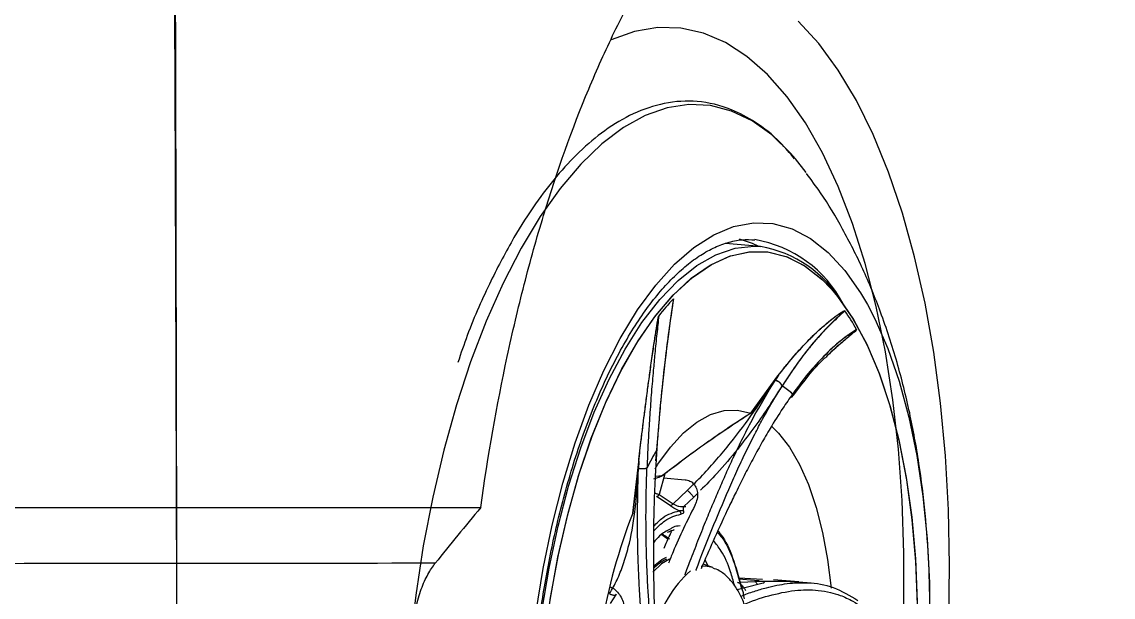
# Model space of a CAD drawing. Header units: inches. Extents: x -1 to 81, y -22 to 129.
# Drawn here: x 6.828 to 10.246, y 23.261 to 25.062 of the extents above; entities that cross this region are included whole.
import ezdxf

# ---------------------------------------------------------------- set-up
doc = ezdxf.new("R2010")
doc.units = ezdxf.units.IN
doc.header["$MEASUREMENT"] = 0
doc.layers.add('1', color=4, linetype='Continuous')

# ---------------------------------------------------------------- blocks, each defined once
blk = doc.blocks.new('2020 HS PILLOW')
at = {"layer": '1', "color": 2}
for points, knots in [([(5.8034, -0.0127), (5.5758, -0.0117), (5.1207, -0.0097), (4.4379, -0.0073), (3.7551, -0.0052), (3.0724, -0.0034), (2.3896, -0.0021), (1.7069, -0.001), (1.0241, -0.0003), (0.3414, 0), (-0.3414, 0), (-1.0241, -0.0003), (-1.7069, -0.001), (-2.3896, -0.0021), (-3.0724, -0.0034), (-3.7551, -0.0052), (-4.4379, -0.0073), (-5.1207, -0.0097), (-5.5758, -0.0117), (-5.8034, -0.0127)], [0, 0, 0, 0, 0.058824, 0.117648, 0.176472, 0.235295, 0.294119, 0.352942, 0.411765, 0.470588, 0.529412, 0.588235, 0.647058, 0.705881, 0.764705, 0.823528, 0.882352, 0.941176, 1, 1, 1, 1]), ([(5.8027, -0.0093), (4.0523, -0.005), (0.1838, 0.0045), (-3.6846, -0.0044), (-5.8027, -0.0093)], [0, 0, 0, 0, 0.452479, 1, 1, 1, 1])]:
    blk.add_open_spline(points, degree=3, knots=knots, dxfattribs=at)
blk = doc.blocks.new('2026 PACE')
at = {"color": 8, "linetype": 'Continuous', "lineweight": 25}
for p, q in [((9.6212, 24.3595), (9.6413, 24.3586)), ((9.4438, 23.5852), (9.4326, 23.5737)), ((9.5799, 23.3079), (9.6235, 23.3101))]:
    blk.add_line(p, q, dxfattribs=at)
at = {"color": 8, "linetype": 'Continuous', "lineweight": 25, "flags": 128}
for points in [[(9.7509, 24.6333), (9.7359, 24.6504), (9.6768, 24.7076), (9.6149, 24.7517), (9.5507, 24.7825), (9.4847, 24.7996), (9.4173, 24.8029), (9.349, 24.7925), (9.2805, 24.7684), (9.2122, 24.7307), (9.1446, 24.6798), (9.0783, 24.6161), (9.0137, 24.54), (8.9514, 24.4522), (8.8918, 24.3532), (8.8353, 24.2438), (8.7825, 24.125), (8.7337, 23.9975), (8.6892, 23.8624), (8.6495, 23.7206), (8.6148, 23.5733), (8.5854, 23.4216), (8.5615, 23.2666), (8.5432, 23.1095)], [(8.9209, 23.0673), (8.9378, 23.2097), (8.9604, 23.3499), (8.9887, 23.4864), (9.0222, 23.6179), (9.0607, 23.7433), (9.1037, 23.8612), (9.151, 23.9706), (9.202, 24.0704), (9.2563, 24.1596), (9.3132, 24.2373), (9.3724, 24.3029), (9.4331, 24.3557), (9.4948, 24.3951), (9.557, 24.4209), (9.619, 24.4327), (9.6802, 24.4304), (9.7401, 24.4141), (9.798, 24.3839), (9.8534, 24.3401), (9.9057, 24.2832), (9.9546, 24.2136), (9.9762, 24.1766)], [(8.9566, 23.2172), (8.9793, 23.3518), (9.0073, 23.4827), (9.0405, 23.6085), (9.0785, 23.728), (9.1209, 23.84), (9.1673, 23.9434), (9.2172, 24.0371), (9.2702, 24.1203), (9.3257, 24.1921), (9.3832, 24.2518), (9.4421, 24.2988), (9.5017, 24.3326), (9.5617, 24.3529), (9.6212, 24.3595)], [(8.9566, 23.2172), (8.9793, 23.3518), (9.0073, 23.4827), (9.0405, 23.6085), (9.0785, 23.728), (9.1209, 23.84), (9.1673, 23.9434), (9.2172, 24.0371), (9.2702, 24.1203), (9.3257, 24.1921), (9.3832, 24.2518), (9.4421, 24.2988), (9.5017, 24.3326), (9.5617, 24.3529), (9.6212, 24.3595)], [(8.9513, 22.9754), (8.9641, 23.1141), (8.9827, 23.2513), (9.0071, 23.3856), (9.0369, 23.5157), (9.0718, 23.6402), (9.1115, 23.7579), (9.1556, 23.8675), (9.2036, 23.968), (9.2551, 24.0582), (9.3094, 24.1373), (9.3661, 24.2044), (9.4246, 24.2589), (9.4842, 24.3002), (9.5444, 24.3279), (9.6045, 24.3417), (9.6639, 24.3414), (9.722, 24.3271), (9.7783, 24.2988), (9.832, 24.257), (9.8634, 24.2249)], [(8.9519, 22.9834), (8.965, 23.122), (8.984, 23.2591), (9.0087, 23.3932), (9.0388, 23.5231), (9.074, 23.6472), (9.114, 23.7645), (9.1583, 23.8736), (9.2065, 23.9735), (9.2581, 24.0631), (9.3126, 24.1415), (9.3695, 24.2079), (9.428, 24.2617), (9.4877, 24.3022), (9.5478, 24.3291), (9.6079, 24.342), (9.6673, 24.3409), (9.7253, 24.3258), (9.7814, 24.2968), (9.8351, 24.2542), (9.8664, 24.2216)], [(9.4018, 23.5446), (9.4047, 23.5448), (9.4076, 23.5449)], [(9.306, 23.3578), (9.3324, 23.3787), (9.347, 23.3863)], [(9.4919, 23.3531), (9.4682, 23.3574), (9.4559, 23.3564)], [(9.4673, 23.3777), (9.4677, 23.3769), (9.4763, 23.3588)]]:
    blk.add_lwpolyline(points, dxfattribs=at)
at = {"color": 8, "linetype": 'Continuous', "lineweight": 25}
for centre, radius, start, end in [((9.56, 24.0015), 0.3837, 27.6194, 80.379), ((9.4075, 23.253), 0.1402, 115.6847, 136.2578), ((9.6486, 23.0815), 0.3455, 130.8487, 167.5894)]:
    blk.add_arc(centre, radius, start, end, dxfattribs=at)
for points, knots in [([(9.405, 23.3305), (9.4104, 23.3451), (9.4238, 23.3807), (9.4452, 23.4361), (9.4683, 23.4939), (9.4904, 23.5478), (9.5119, 23.5983), (9.5337, 23.648), (9.5689, 23.7247), (9.6194, 23.8274), (9.6642, 23.9013), (9.6871, 23.9392)], [0, 0, 0, 0, 0.064358, 0.156965, 0.246537, 0.324585, 0.402627, 0.480787, 0.559216, 0.774447, 1, 1, 1, 1]), ([(9.4391, 23.3437), (9.4394, 23.3445), (9.4552, 23.388), (9.4895, 23.4736), (9.5322, 23.5766), (9.5675, 23.6558), (9.5947, 23.7138), (9.6216, 23.7681), (9.6512, 23.8241), (9.6798, 23.8747), (9.7004, 23.9076), (9.7091, 23.9216)], [0, 0, 0, 0, 0.003314, 0.200411, 0.402599, 0.4979, 0.596094, 0.701347, 0.788214, 0.910109, 1, 1, 1, 1]), ([(9.7089, 23.9216), (9.6945, 23.8991), (9.6668, 23.8559), (9.6194, 23.7884), (9.5664, 23.7191), (9.5122, 23.6537), (9.4709, 23.6125), (9.4536, 23.5952)], [0, 0, 0, 0, 0.21943, 0.422437, 0.610407, 0.836396, 1, 1, 1, 1]), ([(9.2806, 23.0605), (9.2795, 23.0708), (9.2769, 23.0958), (9.273, 23.1373), (9.2692, 23.183), (9.2659, 23.2281), (9.263, 23.2727), (9.2606, 23.3191), (9.2575, 23.3951), (9.255, 23.5075), (9.2578, 23.6104), (9.2592, 23.663)], [0, 0, 0, 0, 0.064358, 0.156965, 0.246537, 0.324585, 0.402627, 0.480787, 0.559216, 0.774447, 1, 1, 1, 1]), ([(9.3061, 23.0773), (9.3056, 23.0815), (9.3016, 23.114), (9.2958, 23.1847), (9.2896, 23.2718), (9.286, 23.3471), (9.284, 23.4061), (9.2829, 23.4657), (9.2827, 23.5321), (9.2835, 23.5971), (9.2851, 23.6444), (9.2858, 23.6644)], [0, 0, 0, 0, 0.028481, 0.220014, 0.417808, 0.510683, 0.606377, 0.70895, 0.793606, 0.912397, 1, 1, 1, 1]), ([(9.3063, 23.4668), (9.3181, 23.479), (9.346, 23.5077), (9.375, 23.5158), (9.3916, 23.5204)], [0, 0, 0, 0, 0.42566, 1, 1, 1, 1]), ([(9.3065, 23.4825), (9.3162, 23.4923), (9.3424, 23.519), (9.3697, 23.5263), (9.3869, 23.5309)], [0, 0, 0, 0, 0.370136, 1, 1, 1, 1]), ([(9.3897, 23.4837), (9.3822, 23.4833), (9.3716, 23.4827), (9.3611, 23.4753), (9.358, 23.4732)], [0, 0, 0, 0, 0.708063, 1, 1, 1, 1]), ([(9.5058, 23.4637), (9.511, 23.458), (9.5305, 23.437), (9.5576, 23.3786), (9.5738, 23.3179), (9.5819, 23.288)], [0, 0, 0, 0, 0.155513, 0.582756, 1, 1, 1, 1]), ([(9.5596, 23.2978), (9.5559, 23.3122), (9.5452, 23.3539), (9.5227, 23.4023), (9.5022, 23.4273), (9.4939, 23.4375)], [0, 0, 0, 0, 0.2382054, 0.6915725, 1, 1, 1, 1]), ([(9.6235, 23.3101), (9.6428, 23.3106), (9.6817, 23.3115), (9.7275, 23.3108), (9.7526, 23.3084), (9.7611, 23.3076)], [0, 0, 0, 0, 0.396518, 0.796518, 1, 1, 1, 1]), ([(9.58, 23.2636), (9.5802, 23.2637), (9.5941, 23.2696), (9.6208, 23.2789), (9.6582, 23.2902), (9.6928, 23.2982), (9.7252, 23.3033), (9.7498, 23.3058), (9.7633, 23.3056), (9.7664, 23.3056)], [0, 0, 0, 0, 0.004098, 0.213481, 0.416, 0.592466, 0.768917, 0.945635, 1, 1, 1, 1]), ([(9.5845, 23.2352), (9.585, 23.2354), (9.6131, 23.2491), (9.6689, 23.2666), (9.7352, 23.2811), (9.7862, 23.2841), (9.8235, 23.2825), (9.8584, 23.2766), (9.8948, 23.2656), (9.9279, 23.2507), (9.9498, 23.2361), (9.9591, 23.2299)], [0, 0, 0, 0, 0.003133, 0.199663, 0.402618, 0.497917, 0.596107, 0.701356, 0.788221, 0.910112, 1, 1, 1, 1]), ([(9.6235, 23.3101), (9.6241, 23.3099), (9.6255, 23.3094), (9.6274, 23.3074), (9.6292, 23.3046), (9.6301, 23.3019), (9.6306, 23.3006)], [0, 0, 0, 0, 0.226598, 0.472125, 0.732119, 1, 1, 1, 1]), ([(9.1689, 23.2714), (9.1701, 23.2707), (9.1725, 23.2692), (9.1766, 23.2678), (9.181, 23.267), (9.1851, 23.2672), (9.1883, 23.268), (9.1898, 23.269), (9.1902, 23.2694)], [0, 0, 0, 0, 0.161272, 0.336017, 0.521058, 0.711712, 0.902366, 1, 1, 1, 1])]:
    blk.add_open_spline(points, degree=3, knots=knots, dxfattribs=at)
at = {"layer": '1', "color": 4, "linetype": 'Continuous', "lineweight": 25}
for p, q in [((9.7846, 24.5905), (9.7509, 24.6333)), ((9.6413, 24.3586), (9.5316, 24.3679)), ((9.6413, 24.3586), (9.5316, 24.3679)), ((9.6974, 23.9551), (9.611, 23.8362)), ((9.611, 23.8362), (9.6961, 23.9533)), ((9.6961, 23.9533), (9.6869, 23.9392)), ((9.6974, 23.9551), (9.6871, 23.9392)), ((9.3162, 23.7218), (9.3127, 23.6879)), ((9.2602, 23.6869), (9.2414, 23.5239)), ((9.2602, 23.6869), (9.2592, 23.663)), ((9.2414, 23.5239), (9.2599, 23.6841)), ((9.2599, 23.6841), (9.259, 23.6631)), ((9.322, 23.6352), (9.3068, 23.6304)), ((9.3345, 23.6408), (9.3114, 23.6383)), ((9.3416, 23.6464), (9.3241, 23.5819)), ((9.3381, 23.6345), (9.405, 23.6284)), ((9.3678, 23.5528), (9.4126, 23.5955)), ((9.3583, 23.5473), (9.3158, 23.5759)), ((9.3241, 23.5819), (9.3678, 23.5528)), ((9.4018, 23.5446), (9.4326, 23.5737)), ((9.4002, 23.5308), (9.3869, 23.5309)), ((9.3916, 23.5204), (9.4016, 23.5243)), ((9.3296, 23.4587), (9.3519, 23.442)), ((9.4919, 23.3531), (9.4616, 23.3641)), ((9.6481, 23.3156), (9.5731, 23.3197)), ((9.5735, 23.3184), (9.6224, 23.3142)), ((9.6224, 23.3142), (9.6371, 23.3126)), ((9.7612, 23.3081), (9.6817, 23.3148)), ((9.6369, 23.3017), (9.5682, 23.284)), ((9.5878, 23.2739), (9.5807, 23.2941)), ((9.7996, 23.3048), (9.7619, 23.308)), ((9.1719, 23.2405), (9.1905, 23.2695))]:
    blk.add_line(p, q, dxfattribs=at)
at = {"layer": '1', "color": 3, "linetype": 'Continuous', "lineweight": 25, "flags": 128}
for points in [[(10.2311, 23.1861), (10.2338, 23.3612), (10.2304, 23.5341), (10.2209, 23.7035), (10.2054, 23.8684), (10.184, 24.0279), (10.1569, 24.1808), (10.1241, 24.3262), (10.086, 24.4631), (10.0426, 24.5909), (9.9944, 24.7085), (9.9417, 24.8153), (9.8847, 24.9105), (9.8238, 24.9937), (9.7594, 25.0643)], [(10.0903, 23.2319), (10.0908, 23.3988), (10.0852, 23.563), (10.0736, 23.7234), (10.056, 23.8788), (10.0327, 24.0282), (10.0037, 24.1706), (9.9692, 24.3051), (9.9295, 24.4306), (9.8849, 24.5463), (9.8356, 24.6515), (9.782, 24.7454), (9.7245, 24.8274), (9.6634, 24.897), (9.5991, 24.9535), (9.5322, 24.9968), (9.4631, 25.0264), (9.3922, 25.0421), (9.32, 25.0439), (9.247, 25.0318), (9.1737, 25.0058), (9.1723, 25.0051)]]:
    blk.add_lwpolyline(points, dxfattribs=at)
at = {"layer": '1', "color": 4, "linetype": 'Continuous', "lineweight": 25, "flags": 128}
for points in [[(9.6345, 24.3592), (9.6167, 24.3673), (9.5754, 24.3809)], [(9.8664, 24.2216), (9.8856, 24.1984), (9.9326, 24.1301), (9.9756, 24.0499), (10.014, 23.9586), (10.0476, 23.8572), (10.0759, 23.7468), (10.0988, 23.6284), (10.1158, 23.5032), (10.127, 23.3726), (10.132, 23.238)], [(9.8634, 24.2249), (9.8828, 24.202), (9.93, 24.1344), (9.9732, 24.0548), (10.0119, 23.9642), (10.0458, 23.8633), (10.0744, 23.7534), (10.0976, 23.6354), (10.115, 23.5106), (10.1265, 23.3803), (10.1319, 23.2458), (10.1313, 23.1085), (10.1245, 22.9698)], [(9.9762, 24.1766), (9.9994, 24.1321), (10.0398, 24.0394), (10.0753, 23.9364), (10.1057, 23.8242), (10.1306, 23.7038), (10.1499, 23.5763), (10.1632, 23.443), (10.1705, 23.3051), (10.1717, 23.1641), (10.1669, 23.0212), (10.1559, 22.8779), (10.1391, 22.7355), (10.1164, 22.5953), (10.0882, 22.4588), (10.0547, 22.3272), (10.0162, 22.2019), (9.9731, 22.0839), (9.9258, 21.9746), (9.8748, 21.8748), (9.8206, 21.7856), (9.7752, 21.7225)], [(9.3112, 23.6621), (9.3204, 23.6766), (9.3594, 23.7306), (9.4002, 23.7749), (9.4421, 23.8089), (9.4847, 23.8323), (9.5274, 23.8448), (9.5697, 23.8461), (9.611, 23.8362)], [(9.3112, 23.6621), (9.3204, 23.6766), (9.3594, 23.7306), (9.4002, 23.7749), (9.4421, 23.8089), (9.4847, 23.8323), (9.5274, 23.8448), (9.5697, 23.8461), (9.611, 23.8362)], [(9.675, 23.7965), (9.6974, 23.7744), (9.732, 23.73), (9.7635, 23.6759), (9.7916, 23.6129), (9.8158, 23.5417), (9.8359, 23.4633), (9.8516, 23.3786), (9.8627, 23.2888)], [(9.675, 23.7965), (9.6974, 23.7744), (9.732, 23.73), (9.7635, 23.6759), (9.7916, 23.6129), (9.8158, 23.5417), (9.8359, 23.4633), (9.8516, 23.3786), (9.8627, 23.2888)], [(9.3563, 23.3796), (9.331, 23.3646), (9.3043, 23.3393)]]:
    blk.add_lwpolyline(points, dxfattribs=at)
at = {"layer": '1', "color": 4, "linetype": 'Continuous', "lineweight": 25}
for centre, radius, start, end in [((9.5757, 23.988), 0.3764, 30.7895, 79.9626), ((9.9362, 23.6577), 0.7813, 136.6003, 141.7162), ((9.9362, 23.6577), 0.7813, 136.6008, 141.7161), ((9.2851, 23.7294), 0.7538, 29.3353, 34.5741), ((9.2851, 23.7294), 0.7538, 29.3355, 34.5747), ((9.563, 23.6969), 0.2679, 48.1501, 56.9955), ((9.5632, 23.6969), 0.2679, 48.1508, 56.9964), ((10.2194, 23.2036), 1.0411, 150.1508, 153.7281), ((10.9783, 22.8501), 1.863, 158.796, 181.4756), ((8.752, 23.11), 0.8517, 9.8311, 11.0996)]:
    blk.add_arc(centre, radius, start, end, dxfattribs=at)
at = {"layer": '1', "color": 3, "linetype": 'Continuous', "lineweight": 25}
for points, knots in [([(8.7652, 23.541), (8.7877, 23.7034), (8.8154, 23.8609), (8.8646, 24.09), (8.8823, 24.1651), (8.9109, 24.2761), (8.9207, 24.3128), (8.941, 24.3851), (8.9515, 24.4207), (9.0049, 24.5961), (9.052, 24.7277), (9.129, 24.9126), (9.1558, 24.9721), (9.1975, 25.0581), (9.2118, 25.0863), (9.2407, 25.1412), (9.2553, 25.1679), (9.3293, 25.2979), (9.3913, 25.3903), (9.4884, 25.5118), (9.5215, 25.5494), (9.589, 25.6188), (9.6236, 25.6506), (9.7274, 25.7353), (9.7974, 25.7781), (9.903, 25.8221), (9.9384, 25.8334), (9.9915, 25.8451), (10.0093, 25.8481), (10.0448, 25.8524), (10.0626, 25.8536), (10.1507, 25.8553), (10.2194, 25.8424), (10.3196, 25.802), (10.3525, 25.785), (10.4012, 25.7541), (10.4173, 25.7429), (10.4492, 25.7187), (10.4651, 25.7056), (10.5428, 25.6365), (10.6011, 25.5683), (10.6832, 25.4472), (10.7096, 25.4036), (10.748, 25.3336), (10.7606, 25.3094), (10.7852, 25.2595), (10.7973, 25.2339), (10.856, 25.1026), (10.898, 24.9877), (10.9542, 24.8011), (10.9718, 24.7365), (10.9964, 24.6359), (11.0043, 24.6017), (11.0194, 24.5322), (11.0267, 24.4971), (11.0612, 24.3196), (11.0833, 24.1718), (11.1087, 23.9414), (11.1158, 23.8632), (11.1244, 23.7437), (11.127, 23.7034), (11.1314, 23.6223), (11.1333, 23.5817), (11.1349, 23.5409)], [0, 0, 0, 0, 0.0625, 0.0625, 0.09375, 0.09375, 0.109375, 0.109375, 0.125, 0.125, 0.1875, 0.1875, 0.21875, 0.21875, 0.234375, 0.234375, 0.25, 0.25, 0.3125, 0.3125, 0.34375, 0.34375, 0.375, 0.375, 0.4375, 0.4375, 0.46875, 0.46875, 0.484375, 0.484375, 0.5, 0.5, 0.5625, 0.5625, 0.59375, 0.59375, 0.609375, 0.609375, 0.625, 0.625, 0.6875, 0.6875, 0.71875, 0.71875, 0.734375, 0.734375, 0.75, 0.75, 0.8125, 0.8125, 0.84375, 0.84375, 0.859375, 0.859375, 0.875, 0.875, 0.9375, 0.9375, 0.96875, 0.96875, 0.984375, 0.984375, 1, 1, 1, 1]), ([(6.7469, 23.541), (6.7612, 23.541), (6.7896, 23.541), (6.8323, 23.541), (6.8749, 23.541), (6.9177, 23.541), (6.9605, 23.541), (7.0034, 23.541), (7.0465, 23.541), (7.0897, 23.5409), (7.1332, 23.5409), (7.1769, 23.5409), (7.2209, 23.5409), (7.2652, 23.5409), (7.3099, 23.5409), (7.3549, 23.5409), (7.4004, 23.5409), (7.4463, 23.5409), (7.4926, 23.5409), (7.5395, 23.5409), (7.5869, 23.5409), (7.6348, 23.5409), (7.6834, 23.5409), (7.7326, 23.541), (7.7825, 23.541), (7.833, 23.541), (7.8843, 23.541), (7.9364, 23.541), (7.9893, 23.541), (8.043, 23.541), (8.0976, 23.541), (8.1531, 23.541), (8.2095, 23.541), (8.2669, 23.541), (8.3253, 23.541), (8.3847, 23.541), (8.4452, 23.541), (8.5068, 23.541), (8.5696, 23.541), (8.6335, 23.541), (8.6986, 23.541), (8.743, 23.541), (8.7652, 23.541)], [0, 0, 0, 0, 0.025001, 0.050002, 0.075003, 0.100004, 0.125005, 0.150006, 0.175006, 0.200006, 0.225006, 0.250006, 0.275006, 0.300005, 0.325004, 0.350003, 0.375002, 0.400001, 0.425, 0.449999, 0.474999, 0.499999, 0.524999, 0.549999, 0.574998, 0.599998, 0.624998, 0.649998, 0.674998, 0.699998, 0.724999, 0.749998, 0.774998, 0.799998, 0.824998, 0.849998, 0.874999, 0.9, 0.925, 0.95, 0.975, 1, 1, 1, 1]), ([(8.6227, 23.3667), (8.3757, 23.3664), (8.155, 23.3661), (7.8525, 23.3659), (7.7563, 23.3659), (7.5719, 23.3657), (7.4836, 23.3656), (7.2276, 23.3654), (7.069, 23.3653), (6.8389, 23.3652), (6.7635, 23.3652), (6.6515, 23.3653), (6.6143, 23.3654), (6.5586, 23.3656), (6.5401, 23.3656), (6.503, 23.3657), (6.4845, 23.3658), (6.466, 23.3659)], [0, 0, 0, 0, 0.25, 0.25, 0.375, 0.375, 0.5, 0.5, 0.75, 0.75, 0.875, 0.875, 0.9375, 0.9375, 0.96875, 0.96875, 1, 1, 1, 1]), ([(8.5554, 23.1666), (8.556, 23.1771), (8.5569, 23.1875), (8.5595, 23.2083), (8.5612, 23.2187), (8.5653, 23.2391), (8.5677, 23.249), (8.573, 23.2679), (8.576, 23.2772), (8.5854, 23.3032), (8.5923, 23.3184), (8.6072, 23.3455), (8.6149, 23.3569), (8.6227, 23.3667)], [0, 0, 0, 0, 0.125, 0.125, 0.25, 0.25, 0.375, 0.375, 0.5, 0.5, 0.75, 0.75, 1, 1, 1, 1])]:
    blk.add_open_spline(points, degree=3, knots=knots, dxfattribs=at)
at = {"layer": '1', "color": 4, "linetype": 'Continuous', "lineweight": 25}
for points, knots in [([(9.7484, 24.6325), (9.7336, 24.6504), (9.6948, 24.6972), (9.6279, 24.748), (9.5415, 24.7944), (9.4462, 24.8172), (9.3426, 24.8111), (9.2448, 24.7784), (9.1556, 24.7255), (9.0753, 24.6582), (9.003, 24.5807), (8.9347, 24.4914), (8.8656, 24.3836), (8.7936, 24.2467), (8.7342, 24.1156), (8.7032, 24.0238), (8.6936, 23.9952)], [0, 0, 0, 0, 0.045926, 0.120219, 0.188497, 0.282524, 0.370828, 0.453405, 0.529954, 0.600422, 0.666195, 0.728495, 0.796578, 0.873964, 0.96065, 1, 1, 1, 1]), ([(10.1615, 22.951), (10.1641, 22.985), (10.1707, 23.0712), (10.1732, 23.21), (10.1698, 23.367), (10.1584, 23.5241), (10.1388, 23.6816), (10.1098, 23.8396), (10.0704, 23.9978), (10.0213, 24.148), (9.9642, 24.2869), (9.901, 24.4114), (9.842, 24.5112), (9.8004, 24.567), (9.7857, 24.5868)], [0, 0, 0, 0, 0.05677, 0.143942, 0.23183, 0.321007, 0.412093, 0.505722, 0.602394, 0.702084, 0.790114, 0.874584, 0.955473, 1, 1, 1, 1]), ([(8.931, 23.0242), (8.9354, 23.0699), (8.9415, 23.134), (8.9542, 23.2273), (8.9665, 23.3056), (8.9836, 23.3971), (9.0041, 23.4906), (9.0281, 23.5852), (9.0554, 23.6788), (9.0859, 23.7699), (9.1193, 23.8572), (9.1551, 23.9396), (9.1932, 24.0164), (9.2332, 24.0868), (9.2747, 24.1503), (9.3173, 24.2065), (9.3606, 24.2551), (9.4046, 24.296), (9.4488, 24.3291), (9.4932, 24.3544), (9.5382, 24.3717), (9.5821, 24.3811), (9.6106, 24.3798), (9.6242, 24.3792)], [0, 0, 0, 0, 0.061701, 0.086335, 0.127137, 0.169212, 0.214047, 0.260485, 0.308044, 0.356338, 0.405087, 0.454084, 0.503172, 0.552236, 0.6012, 0.650033, 0.698761, 0.747495, 0.796446, 0.846035, 0.896992, 0.950505, 1, 1, 1, 1]), ([(9.3686, 24.1945), (9.362, 24.1492), (9.3495, 24.063), (9.3348, 23.9371), (9.3238, 23.8243), (9.3186, 23.7545), (9.3162, 23.7218)], [0, 0, 0, 0, 0.292679, 0.556946, 0.792739, 1, 1, 1, 1]), ([(9.3686, 24.1945), (9.3642, 24.1649), (9.3555, 24.1053), (9.3445, 24.0192), (9.3351, 23.9373), (9.3277, 23.8625), (9.3213, 23.7904), (9.318, 23.7445), (9.3164, 23.7218)], [0, 0, 0, 0, 0.1922088, 0.3856323, 0.5467185, 0.7087006, 0.8554653, 1, 1, 1, 1]), ([(9.2599, 23.6841), (9.2612, 23.6955), (9.2639, 23.7194), (9.2684, 23.7574), (9.2735, 23.7989), (9.2792, 23.8441), (9.2855, 23.8931), (9.2926, 23.9457), (9.3001, 23.9988), (9.3071, 24.0475), (9.3136, 24.09), (9.3182, 24.119), (9.3213, 24.1356), (9.3223, 24.14), (9.3227, 24.1412), (9.3229, 24.1416), (9.3229, 24.1417), (9.323, 24.1418)], [0, 0, 0, 0, 0.0760911, 0.1592168, 0.2495993, 0.3474712, 0.4530738, 0.5666535, 0.6884586, 0.7982682, 0.8847942, 0.9679627, 0.9902739, 0.9966571, 0.9986866, 0.9994266, 1, 1, 1, 1]), ([(9.2602, 23.6869), (9.2627, 23.7086), (9.2682, 23.7566), (9.277, 23.8277), (9.2853, 23.8917), (9.2926, 23.9455), (9.2997, 23.9965), (9.3069, 24.0462), (9.3138, 24.0914), (9.3184, 24.1203), (9.3214, 24.136), (9.3223, 24.1401), (9.3227, 24.1412), (9.3229, 24.1416), (9.3229, 24.1417), (9.323, 24.1418)], [0, 0, 0, 0, 0.145205, 0.32012, 0.464874, 0.56292, 0.670696, 0.798522, 0.889305, 0.969994, 0.990799, 0.996799, 0.998729, 0.999441, 1, 1, 1, 1]), ([(9.323, 24.1418), (9.3209, 24.123), (9.3165, 24.0834), (9.3108, 24.0264), (9.3051, 23.9654), (9.2996, 23.901), (9.295, 23.8381), (9.2912, 23.778), (9.2882, 23.7227), (9.2866, 23.6836), (9.2858, 23.6644)], [0, 0, 0, 0, 0.118993, 0.250178, 0.358069, 0.500219, 0.652127, 0.750148, 0.877347, 1, 1, 1, 1]), ([(9.6961, 23.9533), (9.7119, 23.9733), (9.7403, 24.0091), (9.7776, 24.0501), (9.8062, 24.0792), (9.8299, 24.1014), (9.85, 24.1189), (9.8673, 24.1328), (9.8808, 24.1429), (9.8918, 24.1505), (9.8993, 24.1552), (9.904, 24.1572), (9.9052, 24.1574), (9.9056, 24.1573), (9.9058, 24.1572), (9.9058, 24.1572)], [0, 0, 0, 0, 0.211877, 0.377914, 0.513645, 0.615978, 0.719861, 0.809086, 0.876018, 0.925828, 0.979614, 0.993526, 0.997654, 0.999036, 1, 1, 1, 1]), ([(9.6974, 23.9551), (9.7043, 23.9639), (9.719, 23.9828), (9.7399, 24.0078), (9.7589, 24.0295), (9.7762, 24.0484), (9.7992, 24.0725), (9.8264, 24.0987), (9.8528, 24.1214), (9.8715, 24.1361), (9.8861, 24.1467), (9.8964, 24.1536), (9.9032, 24.157), (9.905, 24.1574), (9.9055, 24.1574), (9.9057, 24.1573), (9.9058, 24.1572), (9.9058, 24.1572)], [0, 0, 0, 0, 0.092691, 0.196519, 0.283182, 0.353627, 0.437177, 0.608372, 0.745379, 0.828585, 0.891261, 0.970341, 0.990895, 0.996828, 0.998739, 0.999445, 1, 1, 1, 1]), ([(9.9058, 24.1572), (9.8741, 24.1277), (9.8265, 24.0834), (9.7596, 23.998), (9.7258, 23.947), (9.7089, 23.9216)], [0, 0, 0, 0, 0.499974, 0.750046, 1, 1, 1, 1]), ([(9.9058, 24.1572), (9.8984, 24.1508), (9.8828, 24.1373), (9.86, 24.1153), (9.8354, 24.0896), (9.809, 24.0597), (9.783, 24.0274), (9.7577, 23.9936), (9.7343, 23.9604), (9.7174, 23.9343), (9.7091, 23.9216)], [0, 0, 0, 0, 0.1189919, 0.2501774, 0.3581065, 0.5002172, 0.6520315, 0.7501454, 0.8772646, 1, 1, 1, 1]), ([(9.9423, 24.0987), (9.9237, 24.0861), (9.8885, 24.0622), (9.8354, 24.0118), (9.7871, 23.9573), (9.7562, 23.9159), (9.7417, 23.8965)], [0, 0, 0, 0, 0.29268, 0.556946, 0.792739, 1, 1, 1, 1]), ([(9.9423, 24.0987), (9.93, 24.0906), (9.9054, 24.0744), (9.8692, 24.0437), (9.8345, 24.0099), (9.8026, 23.9746), (9.7718, 23.937), (9.7518, 23.9098), (9.7419, 23.8964)], [0, 0, 0, 0, 0.195459, 0.390276, 0.552712, 0.713557, 0.858443, 1, 1, 1, 1]), ([(9.9423, 24.0987), (9.9423, 24.0987), (9.9423, 24.0986), (9.9423, 24.0985), (9.9424, 24.0984), (9.9423, 24.0983), (9.9423, 24.098), (9.9422, 24.0977), (9.9415, 24.0964), (9.9377, 24.0925), (9.9231, 24.0801), (9.8944, 24.0563), (9.8676, 24.0339), (9.8504, 24.0164), (9.8491, 24.015)], [0, 0, 0, 0, 0.000812, 0.001507, 0.001846, 0.002197, 0.002987, 0.005142, 0.008274, 0.03166, 0.135508, 0.509333, 0.96123, 1, 1, 1, 1]), ([(9.9289, 24.0851), (9.9281, 24.0845), (9.9253, 24.0821), (9.9201, 24.0778), (9.9128, 24.0718), (9.9045, 24.0649), (9.8943, 24.0562), (9.8822, 24.0457), (9.8681, 24.033), (9.8566, 24.0226), (9.8496, 24.0158), (9.8478, 24.014)], [0, 0, 0, 0, 0.029348, 0.110736, 0.204054, 0.309154, 0.425863, 0.587064, 0.75792, 0.938164, 1, 1, 1, 1]), ([(9.739, 23.8857), (9.7562, 23.9084), (9.7907, 23.9536), (9.8282, 23.9977), (9.847, 24.0123), (9.8499, 24.0145)], [0, 0, 0, 0, 0.45906, 0.917688, 1, 1, 1, 1]), ([(9.4126, 23.5955), (9.4285, 23.6111), (9.4606, 23.6425), (9.5055, 23.6924), (9.5606, 23.7585), (9.6246, 23.8444), (9.6655, 23.9066), (9.6869, 23.9392)], [0, 0, 0, 0, 0.140662, 0.282559, 0.426893, 0.699297, 1, 1, 1, 1]), ([(9.7089, 23.9216), (9.7086, 23.9225), (9.708, 23.9245), (9.7061, 23.9275), (9.7036, 23.9305), (9.7005, 23.9333), (9.6971, 23.9356), (9.6925, 23.938), (9.6891, 23.9387), (9.6869, 23.9392)], [0, 0, 0, 0, 0.121409, 0.249103, 0.380728, 0.513445, 0.644273, 0.770475, 1, 1, 1, 1]), ([(9.7091, 23.9216), (9.7084, 23.9234), (9.7073, 23.9263), (9.7042, 23.9301), (9.7012, 23.9329), (9.6978, 23.9353), (9.693, 23.9378), (9.6894, 23.9386), (9.6871, 23.9392)], [0, 0, 0, 0, 0.234643, 0.36249, 0.494052, 0.626491, 0.756856, 1, 1, 1, 1]), ([(9.7419, 23.8964), (9.7318, 23.882), (9.7082, 23.8484), (9.6753, 23.7958), (9.6439, 23.7416), (9.6168, 23.6919), (9.5905, 23.6416), (9.5659, 23.5922), (9.5349, 23.5278), (9.4999, 23.4516), (9.4707, 23.3859), (9.4569, 23.3532), (9.4554, 23.3495)], [0, 0, 0, 0, 0.101203, 0.234602, 0.330986, 0.42127, 0.513971, 0.603649, 0.680425, 0.843775, 0.982371, 1, 1, 1, 1]), ([(9.611, 23.8362), (9.5641, 23.8056), (9.4699, 23.7441), (9.3797, 23.6753), (9.3345, 23.6408)], [0, 0, 0, 0, 0.497956, 1, 1, 1, 1]), ([(9.611, 23.8362), (9.5852, 23.8196), (9.5383, 23.7894), (9.4687, 23.741), (9.4045, 23.6945), (9.3617, 23.6617), (9.3416, 23.6464)], [0, 0, 0, 0, 0.2801711, 0.5109312, 0.7707967, 1, 1, 1, 1]), ([(9.3164, 23.7218), (9.3149, 23.699), (9.3115, 23.6463), (9.3085, 23.5735), (9.3067, 23.5049), (9.3059, 23.4465), (9.3058, 23.3911), (9.3062, 23.34), (9.3073, 23.2771), (9.3093, 23.2081), (9.3115, 23.1488), (9.313, 23.1196), (9.3134, 23.1132)], [0, 0, 0, 0, 0.099013, 0.229525, 0.323824, 0.412154, 0.502849, 0.590586, 0.665701, 0.824465, 0.961113, 1, 1, 1, 1]), ([(9.1689, 23.2714), (9.1769, 23.2855), (9.193, 23.314), (9.2122, 23.3628), (9.2328, 23.4318), (9.2509, 23.5301), (9.2562, 23.6173), (9.259, 23.6631)], [0, 0, 0, 0, 0.140662, 0.282559, 0.426893, 0.699296, 1, 1, 1, 1]), ([(9.2858, 23.6644), (9.2846, 23.664), (9.2827, 23.6632), (9.2786, 23.6626), (9.2749, 23.6623), (9.2708, 23.6622), (9.2654, 23.6623), (9.2617, 23.6627), (9.2592, 23.663)], [0, 0, 0, 0, 0.234643, 0.36249, 0.494052, 0.626491, 0.756856, 1, 1, 1, 1]), ([(9.3416, 23.6464), (9.3396, 23.6449), (9.3357, 23.642), (9.33, 23.6385), (9.3259, 23.6364), (9.3233, 23.6354), (9.3224, 23.6352), (9.322, 23.6352)], [0, 0, 0, 0, 0.275498, 0.543231, 0.790357, 0.90126, 1, 1, 1, 1]), ([(9.405, 23.6284), (9.4103, 23.6273), (9.421, 23.6252), (9.4333, 23.6153), (9.4418, 23.6012), (9.4451, 23.5829), (9.443, 23.5641), (9.4378, 23.5524), (9.4357, 23.5475)], [0, 0, 0, 0, 0.15744, 0.31461, 0.47892, 0.660342, 0.860124, 1, 1, 1, 1]), ([(9.3241, 23.5819), (9.3226, 23.5821), (9.3197, 23.5825), (9.3151, 23.5839), (9.3113, 23.5856), (9.3099, 23.5869), (9.3092, 23.5876)], [0, 0, 0, 0, 0.251487, 0.503295, 0.754485, 1, 1, 1, 1]), ([(9.4126, 23.5955), (9.4134, 23.5946), (9.4151, 23.5928), (9.4181, 23.5897), (9.4213, 23.5863), (9.4245, 23.5828), (9.4274, 23.5796), (9.4298, 23.5769), (9.4316, 23.5749), (9.4322, 23.5741), (9.4326, 23.5737)], [0, 0, 0, 0, 0.113299, 0.236063, 0.36606, 0.500001, 0.633941, 0.763938, 0.886702, 1, 1, 1, 1]), ([(9.3158, 23.5759), (9.3164, 23.576), (9.3177, 23.5761), (9.3198, 23.5773), (9.3221, 23.5792), (9.3233, 23.581), (9.3241, 23.5819)], [0, 0, 0, 0, 0.233389, 0.499661, 0.721964, 1, 1, 1, 1]), ([(9.3678, 23.5528), (9.3671, 23.552), (9.3656, 23.5504), (9.3631, 23.5486), (9.3605, 23.5474), (9.359, 23.5473), (9.3583, 23.5473)], [0, 0, 0, 0, 0.237002, 0.489249, 0.747208, 1, 1, 1, 1]), ([(9.3678, 23.5528), (9.3691, 23.552), (9.3716, 23.5504), (9.3761, 23.5484), (9.3809, 23.5466), (9.3874, 23.5448), (9.3953, 23.5436), (9.3996, 23.5443), (9.4018, 23.5446)], [0, 0, 0, 0, 0.11979, 0.241831, 0.366128, 0.492276, 0.746516, 1, 1, 1, 1]), ([(9.4357, 23.5475), (9.4119, 23.4997), (9.3824, 23.4407), (9.3579, 23.3785), (9.3532, 23.3667)], [0, 0, 0, 0, 0.809686, 1, 1, 1, 1]), ([(9.3869, 23.5309), (9.3841, 23.532), (9.3786, 23.5344), (9.3706, 23.5388), (9.3636, 23.5432), (9.3601, 23.5459), (9.3583, 23.5473)], [0, 0, 0, 0, 0.281772, 0.559641, 0.780969, 1, 1, 1, 1]), ([(9.4016, 23.5243), (9.4016, 23.5255), (9.4015, 23.5277), (9.4007, 23.5298), (9.4002, 23.5308)], [0, 0, 0, 0, 0.5, 1, 1, 1, 1]), ([(9.358, 23.4732), (9.347, 23.4677), (9.3292, 23.4588), (9.3124, 23.4386), (9.306, 23.4308)], [0, 0, 0, 0, 0.615119, 1, 1, 1, 1]), ([(9.3564, 23.4419), (9.3545, 23.4436), (9.3474, 23.4496), (9.3391, 23.4541), (9.3331, 23.4573)], [0, 0, 0, 0, 0.272849, 1, 1, 1, 1]), ([(9.34, 23.4142), (9.3456, 23.4284), (9.3528, 23.4464), (9.3616, 23.463), (9.3634, 23.4664)], [0, 0, 0, 0, 0.7933, 1, 1, 1, 1]), ([(9.3506, 23.4637), (9.3548, 23.4656), (9.3628, 23.4695), (9.3709, 23.4711), (9.3706, 23.4711), (9.3705, 23.4711)], [0, 0, 0, 0, 0.42482, 0.835085, 1, 1, 1, 1]), ([(9.5077, 23.4679), (9.5114, 23.4637), (9.5295, 23.4439), (9.5558, 23.3866), (9.5724, 23.3249), (9.5807, 23.2941)], [0, 0, 0, 0, 0.115457, 0.557728, 1, 1, 1, 1]), ([(9.6208, 22.9656), (9.6222, 22.9885), (9.6242, 23.0206), (9.6233, 23.0669), (9.6209, 23.1049), (9.6154, 23.1477), (9.6069, 23.1892), (9.5953, 23.2286), (9.5804, 23.2646), (9.562, 23.2966), (9.5396, 23.3233), (9.5165, 23.3428), (9.4993, 23.3491), (9.4927, 23.3516)], [0, 0, 0, 0, 0.131391, 0.1841487, 0.27075, 0.358806, 0.4516034, 0.5466814, 0.6433974, 0.7414518, 0.8403544, 0.9386062, 1, 1, 1, 1]), ([(9.6477, 23.3108), (9.6499, 23.3101), (9.6546, 23.3087), (9.654, 23.3062), (9.6479, 23.3038), (9.6401, 23.3023), (9.6369, 23.3017)], [0, 0, 0, 0, 0.23875, 0.50379, 0.795654, 1, 1, 1, 1]), ([(9.1708, 23.2933), (9.1736, 23.2919), (9.182, 23.2877), (9.1942, 23.2761), (9.206, 23.2599), (9.2127, 23.2432), (9.2131, 23.2331), (9.2133, 23.2289)], [0, 0, 0, 0, 0.104364, 0.319077, 0.55615, 0.817217, 1, 1, 1, 1]), ([(9.5689, 23.3074), (9.57, 23.3071), (9.5721, 23.3064), (9.5758, 23.3042), (9.5795, 23.3013), (9.5844, 23.2965), (9.59, 23.2895), (9.5928, 23.284), (9.5941, 23.2812)], [0, 0, 0, 0, 0.11979, 0.241831, 0.366128, 0.492276, 0.746516, 1, 1, 1, 1]), ([(9.7664, 23.3056), (9.7737, 23.3057), (9.8095, 23.306), (9.8721, 23.2949), (9.921, 23.2655), (9.946, 23.2504)], [0, 0, 0, 0, 0.109828, 0.544492, 1, 1, 1, 1])]:
    blk.add_open_spline(points, degree=3, knots=knots, dxfattribs=at)
at = {"layer": '1', "color": 3, "linetype": 'Continuous', "lineweight": 25}
blk.add_open_spline([(8.7652, 23.541), (8.7169, 23.4833), (8.6693, 23.4253), (8.6227, 23.3667)], degree=3, dxfattribs=at)
at = {"layer": '1', "color": 4, "linetype": 'Continuous', "lineweight": 25}
for points in [[(9.3869, 23.5309), (9.3876, 23.5302), (9.389, 23.5289), (9.3906, 23.5263), (9.3916, 23.5234), (9.3916, 23.5214), (9.3916, 23.5204)], [(9.4018, 23.5446), (9.4011, 23.5437), (9.3997, 23.5417), (9.3988, 23.5381), (9.3989, 23.5343), (9.3998, 23.532), (9.4002, 23.5308)], [(9.5807, 23.2941), (9.5812, 23.2937), (9.5822, 23.2929), (9.5829, 23.2914), (9.5828, 23.2897), (9.5822, 23.2886), (9.5819, 23.288)]]:
    blk.add_open_spline(points, degree=3, dxfattribs=at)
at = {"layer": '1', "color": 3, "rotation": 270}
blk.add_blockref('2020 HS PILLOW', (7.8181, 19.7057), dxfattribs=at)

msp = doc.modelspace()

# ---------------------------------------------------------------- block references
msp.add_blockref('2026 PACE', (-0.5, 0))

doc.saveas('drawing.dxf')
